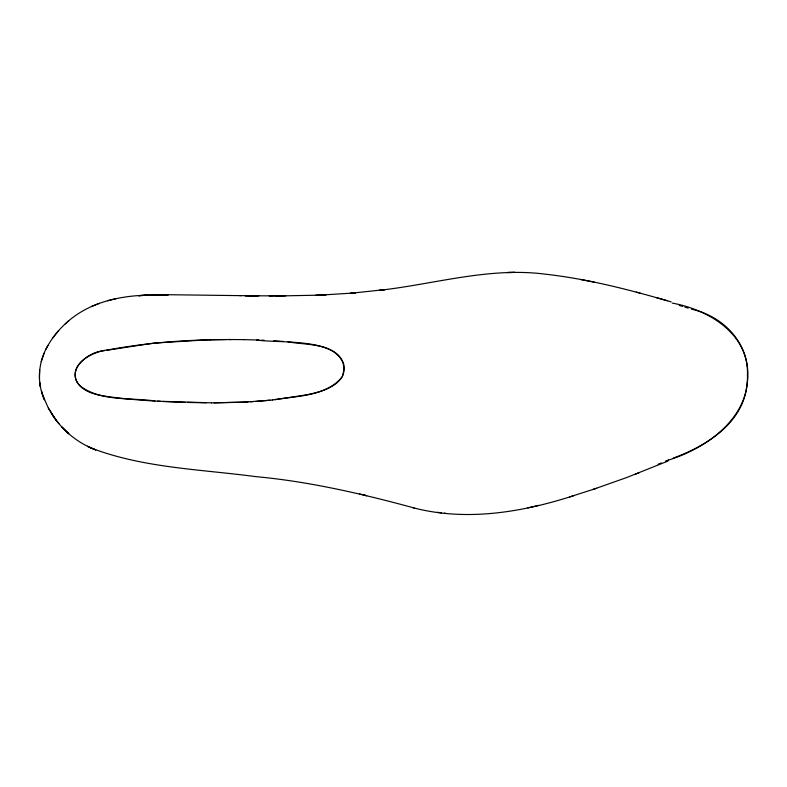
<?xml version="1.0" encoding="UTF-8"?>
<svg xmlns="http://www.w3.org/2000/svg" width="787" height="787" viewBox="0 0 787 787"><rect width="100%" height="100%" fill="white"/><g stroke="black" fill="none" stroke-linecap="round" stroke-linejoin="round"><path stroke-width="1.18" d="M47.987 345.385C38.16 361.676 36.605 382.384 44.416 399.786L42.882 395.645L48.332 408.079L55.995 419.992L53.319 416.225C63.54 431.522 78.611 443.396 95.778 449.957L87.514 446.278L91.646 448.226M39.655 370.047L39.409 378.537M41.249 361.627L44.082 353.353M342.473 376.422C354.298 335.715 278.765 343.929 256.621 339.945M45.902 349.339C51.342 338.361 59.33 328.75 68.676 320.87M342.089 377.071C325.287 396.953 296.178 395.822 272.548 399.963M58.671 330.579L52.896 337.751M65.213 323.919C86.954 303.231 117.696 295.932 146.894 295.164L138.728 295.715L146.894 295.164M91.528 306.477L99.369 303.31M667.829 461.123L627.318 477.306L592.641 489.593M673.239 458.093C706.677 445.875 743.341 423.18 747.109 384.184C752.667 347.46 726.431 316.827 691.399 309.163M665.753 461.143L668.98 459.844M670.012 459.618C707.08 447.626 748.958 417.986 747.443 374.986C749.145 334.121 708.634 309.566 672.236 303.103M638.09 473.174L639.024 472.8L635.139 474.315M665.704 461.29L668.93 460.031M658.109 464.202L661.375 462.953M596.625 488.265L569.66 496.912M573.664 495.702C522.125 512.288 466.268 521.722 412.959 507.704M115.886 298.726L107.534 300.723M538.682 505.382L527.831 507.861M104.415 350.697C88.292 351.258 64.524 370.441 80.264 386.092C101.523 401.734 130.101 397.465 154.921 400.967M305.622 394.897C321.421 392.221 348.7 384.45 343.525 363.378C333.895 342.552 306.969 345.306 287.963 341.863M233.818 339.551C192.146 339.413 150.366 342.089 109.344 349.694C94.302 350.933 68.843 362.787 76.654 381.488M305.651 394.956L274.929 399.707M106.855 350.264L153.78 343.102L204.964 339.974M255.618 401.488L272.568 399.983M270.177 400.229L242.986 402.236L211.536 402.905M250.581 401.813L253.089 401.655M248.062 401.96L214.172 402.816M204.984 339.925L210.336 339.817M210.365 339.787L226.105 339.561M154.547 295.036L146.146 295.174L168.339 294.84L152.727 295.086L167.149 294.702L253.542 295.804L245.131 295.715L250.05 295.735M281.923 295.932L275.43 296.03L325.936 295.017L315.4 295.43L355.39 292.902L350.392 293.315L384.873 289.616L379.482 290.314C434.424 284.156 489.219 266.96 544.929 274.122C587.84 278.923 629.797 289.813 671.163 301.893M257.329 295.814L253.876 295.814L285.75 295.873M228.692 339.551L231.26 339.551M211.526 402.816L157.528 401.203M248.574 295.725L258.953 295.814M233.837 339.551L244.039 339.65M270.954 295.873L269.213 295.863L274.319 295.902M206.233 402.796L187.532 402.452M239.72 295.617L241.097 295.637M244.019 339.65L259.13 340.033M184.935 402.452L163.027 401.508M261.609 340.132L264.068 340.24M160.361 401.291C143.382 400.504 126.412 399.117 109.57 396.825C97.578 395.212 83.156 392.831 76.565 381.361M273.787 340.751L283.31 341.45M444.321 513.163L445.501 513.281M437.306 512.298L441.399 512.829M594.392 282.189L580.531 279.454M414.208 507.989C362.089 493.813 309.34 481.536 255.45 476.588C200.596 469.288 143.765 468.049 91.538 448.177M359.629 493.97L366.653 495.692L364.637 495.19M636.289 292.144L640.234 293.177M656.102 297.516L667.248 300.723M679.26 305.395L682.634 306.399M684.887 307.078L688.143 308.12M56.015 420.022L58.917 423.642M50.722 412.221L53.27 416.136L48.391 408.119M514.875 272.4L507.487 272.499L514.875 272.4M68.656 433.637L61.976 427.125L68.656 433.637M42.842 395.546L41.534 391.355L42.842 395.605M40.511 387.047L39.783 382.787L40.511 387.047"/></g></svg>
